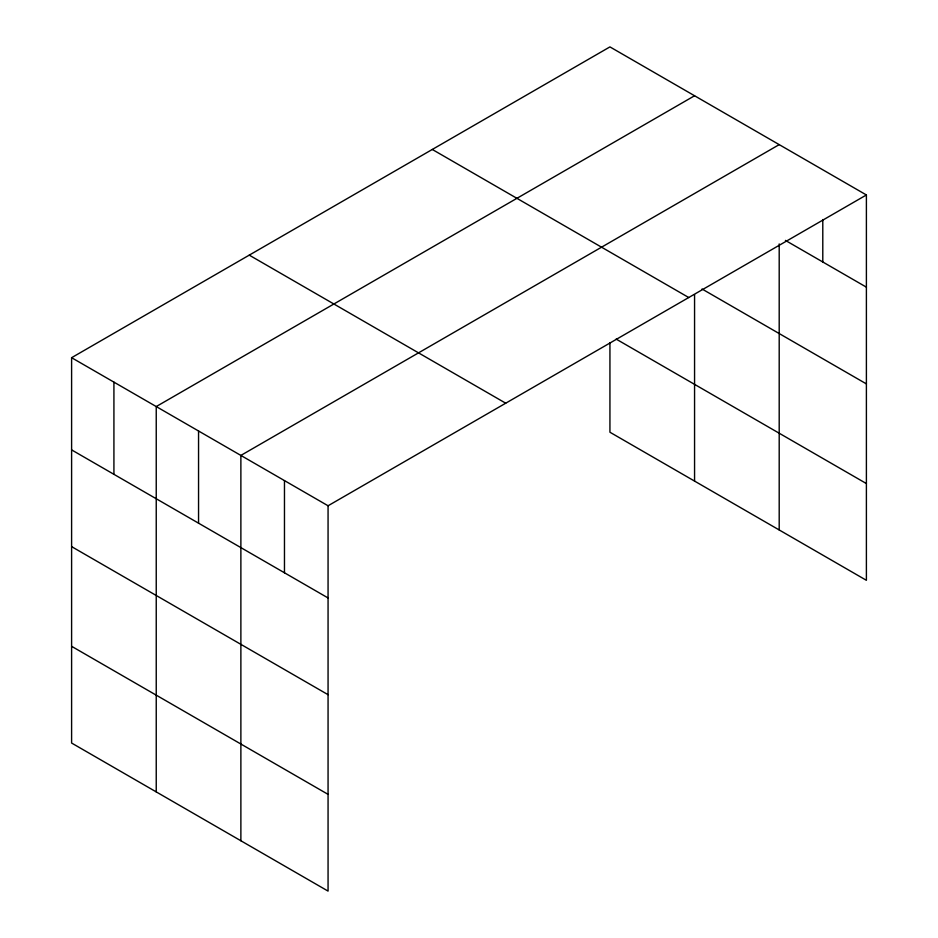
<?xml version="1.0" encoding="UTF-8"?>
<svg xmlns="http://www.w3.org/2000/svg" width="938" height="938" viewBox="0 0 938 938"><rect width="100%" height="100%" fill="white"/><g stroke="black" fill="none" stroke-linecap="round" stroke-linejoin="round"><path stroke-width="1.41" d="M71.605 357.695L328.066 505.77L328.066 891.1L71.605 743.037L71.605 357.695L609.935 46.9L866.395 194.963L866.395 580.305L609.935 432.23L609.935 342.616M694.566 95.758L156.236 406.564L156.236 791.895M779.197 144.628L240.878 455.422L240.878 840.753M328.066 505.77L866.395 194.963M785.423 240.409L866.395 287.157M702.034 288.998L866.395 383.9M432.289 149.459L688.75 297.534M616.149 339.087L866.395 483.562M249.25 255.136L505.711 403.199M71.605 449.888L328.066 597.952M71.605 546.631L328.066 694.695M71.605 646.294L328.066 794.357M822.79 219.551L822.79 261.983M779.197 243.927L779.197 529.958M694.566 294.661L694.566 481.1M284.472 480.596L284.472 572.79M198.551 430.988L198.551 523.181M113.92 382.129L113.92 474.323"/></g></svg>
